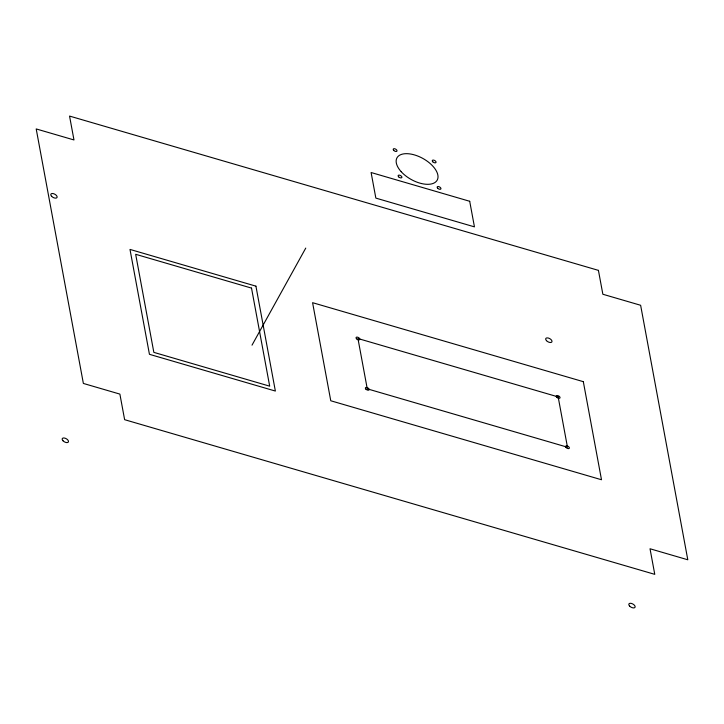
<?xml version="1.0" encoding="UTF-8"?>
<svg xmlns="http://www.w3.org/2000/svg" width="724" height="724" viewBox="0 0 724 724"><rect width="100%" height="100%" fill="white"/><g stroke="black" fill="none" stroke-linecap="round" stroke-linejoin="round"><path stroke-width="1.09" d="M252.015 345.158L305.754 248.097M469.704 201.281L371.104 172.52L375.847 198.105L474.446 226.865L469.704 201.281M598.422 270.369L69.549 116.075L73.975 139.949L36.2 128.935L83.369 383.439L119.885 394.1L124.628 419.685L654.768 574.349L650.025 548.765L687.8 559.779L640.631 305.275L602.857 294.252L598.422 270.369M255.925 286.152L129.994 249.418L149.443 354.317L275.364 391.051L255.925 286.152M583.318 381.666L312.587 302.686L330.768 400.761L601.499 479.75L583.318 381.666M251.518 288.098L135.669 254.296L153.841 352.371L269.69 386.173L251.518 288.098M558.159 396.915L357.937 338.506L367.267 388.824L567.48 447.233L558.159 396.915M566.077 447.523A2.091 1.095 29 0 0 569.299 448.265A2.091 1.095 29 0 0 567.064 445.912A2.091 1.095 29 0 0 566.077 447.523M365.864 389.114A2.091 1.095 29 0 0 369.077 389.856A2.091 1.095 29 0 0 366.851 387.494A2.091 1.095 29 0 0 365.864 389.114M356.534 338.796A2.091 1.095 29 0 0 359.756 339.538A2.091 1.095 29 0 0 357.52 337.176A2.091 1.095 29 0 0 356.534 338.796M556.756 397.204A2.091 1.095 29 0 0 559.969 397.947A2.091 1.095 29 0 0 557.742 395.594A2.091 1.095 29 0 0 556.756 397.204M629.645 606.097A3.484 1.819 29 0 0 635.011 607.327A3.484 1.819 29 0 0 631.292 603.4A3.484 1.819 29 0 0 629.645 606.097M62.997 440.771A3.484 1.819 29 0 0 68.355 442.011A3.484 1.819 29 0 0 64.635 438.074A3.484 1.819 29 0 0 62.997 440.771M51.63 196.313A3.484 1.819 29 0 0 56.997 197.543A3.484 1.819 29 0 0 53.277 193.607A3.484 1.819 29 0 0 51.63 196.313M546.511 340.687A3.484 1.819 29 0 0 551.869 341.918A3.484 1.819 29 0 0 548.149 337.99A3.484 1.819 29 0 0 546.511 340.687M401.177 171.678A22.987 12.027 29 0 0 436.834 180.71A22.987 12.027 29 0 0 413.241 154.583A22.987 12.027 29 0 0 401.177 171.678M437.649 188.195A2.091 1.095 29 0 0 440.871 188.937A2.091 1.095 29 0 0 438.635 186.584A2.091 1.095 29 0 0 437.649 188.195M398.616 176.81A2.091 1.095 29 0 0 401.829 177.552A2.091 1.095 29 0 0 399.603 175.19A2.091 1.095 29 0 0 398.616 176.81M393.711 150.375A2.091 1.095 29 0 0 396.933 151.108A2.091 1.095 29 0 0 394.698 148.755A2.091 1.095 29 0 0 393.711 150.375M432.753 161.76A2.091 1.095 29 0 0 435.966 162.502A2.091 1.095 29 0 0 433.739 160.14A2.091 1.095 29 0 0 432.753 161.76"/></g></svg>
